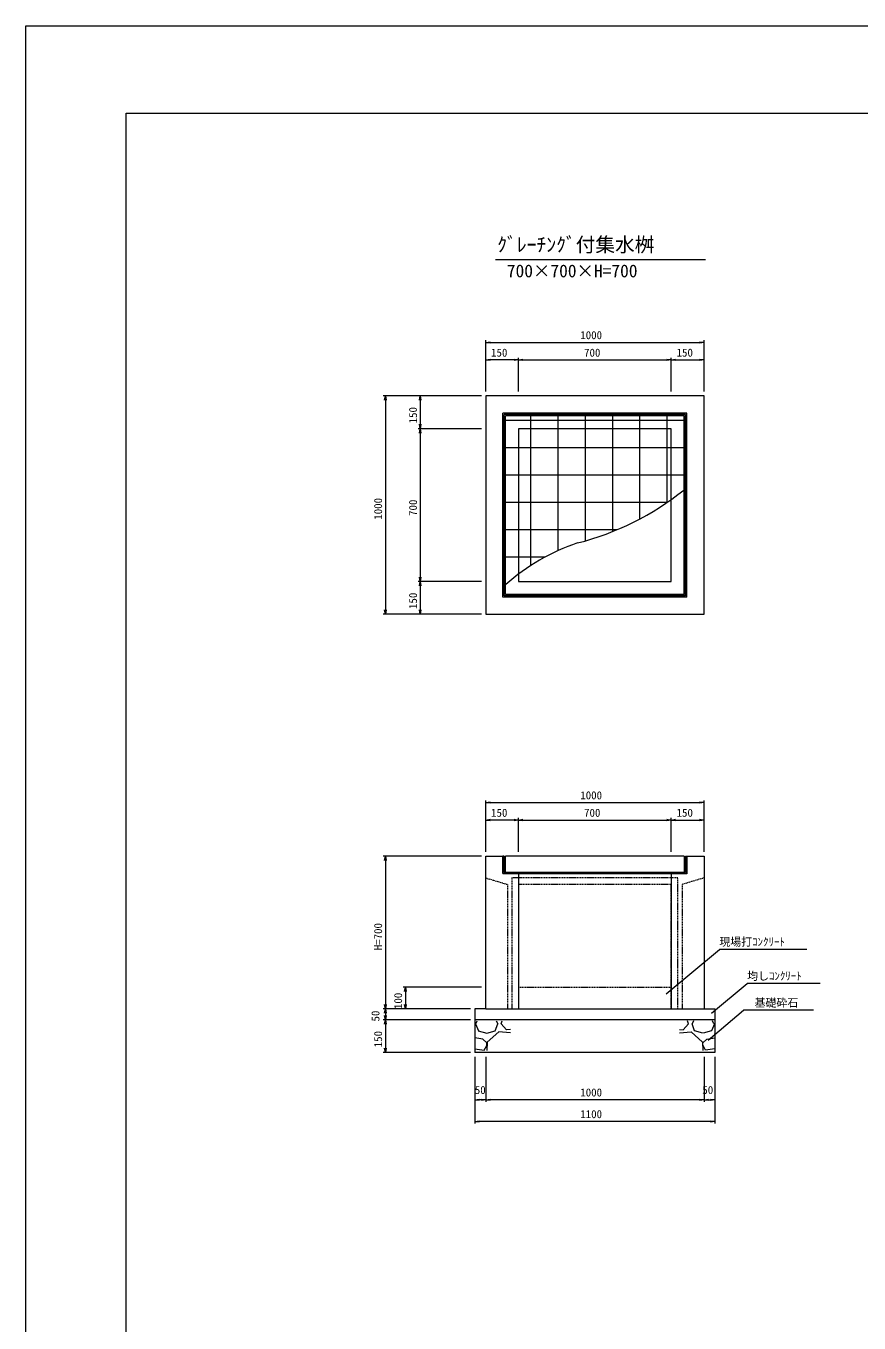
# Model space of a CAD drawing. Units: millimetres on the paper. Extents: x 0 to 841, y 0 to 594.
# Drawn here: x 0 to 190.9, y 297 to 594 of the extents above; entities that cross this region are included whole.
import ezdxf
from ezdxf.enums import TextEntityAlignment as Align

# ---------------------------------------------------------------- set-up
doc = ezdxf.new("R2010")
doc.units = ezdxf.units.MM
doc.linetypes.add('USER1', pattern=[0.375, 0.25, -0.125])
for name, color, linetype, lineweight in [('D-STR-DIM（寸法）', 7, 'Continuous', 18), ('D-STR-HTXT（旗揚げ）', 7, 'Continuous', 18), ('D-STR-STR1（構造物）', 4, 'Continuous', 18), ('D-STR-STRn（構造物）', 7, 'Continuous', 18), ('D-STR（構造物外形線）', 1, 'Continuous', 18), ('D-TTL(外枠）', 2, 'Continuous', 18), ('DEFPOINTS_2', 8, 'Continuous', 18)]:
    doc.layers.add(name, color=color, linetype=linetype, lineweight=lineweight)
doc.layers.add('D-STR-TXT（文字）', color=7, linetype='Continuous')
doc.layers.add('D-TTL-TXT（文字）', color=7, linetype='Continuous')
doc.styles.add('ＭＳ ゴシック', font='')
doc.styles.get('ＭＳ ゴシック').set_extended_font_data('MS Gothic')

msp = doc.modelspace()

# ---------------------------------------------------------------- linework, layer by layer
at = {"layer": 'D-STR-DIM（寸法）'}
for p, q in [((105.34, 510.282), (105.34, 522.032)), ((105.34, 521.532), (106.34, 521.698)), ((106.34, 521.365), (105.34, 521.532)), ((105.34, 521.532), (106.34, 521.532)), ((106.34, 521.532), (154.34, 521.532)), ((154.34, 521.698), (155.34, 521.532)), ((155.34, 521.532), (154.34, 521.365)), ((155.34, 521.532), (154.34, 521.532)), ((155.34, 510.282), (155.34, 522.032)), ((105.34, 510.282), (105.34, 518.032)), ((105.34, 517.532), (106.34, 517.698)), ((106.34, 517.365), (105.34, 517.532)), ((105.34, 517.532), (106.34, 517.532)), ((111.84, 517.532), (106.34, 517.532)), ((111.84, 517.698), (112.84, 517.532)), ((112.84, 517.532), (111.84, 517.365)), ((112.84, 517.532), (111.84, 517.532)), ((112.84, 510.282), (112.84, 518.032)), ((112.84, 510.282), (112.84, 518.032)), ((112.84, 517.532), (113.84, 517.698)), ((113.84, 517.365), (112.84, 517.532)), ((112.84, 517.532), (113.84, 517.532)), ((113.84, 517.532), (146.84, 517.532)), ((146.84, 517.698), (147.84, 517.532)), ((147.84, 517.532), (146.84, 517.365)), ((147.84, 517.532), (146.84, 517.532)), ((147.84, 510.282), (147.84, 518.032)), ((147.84, 510.282), (147.84, 518.032)), ((147.84, 517.532), (148.84, 517.698)), ((148.84, 517.365), (147.84, 517.532)), ((147.84, 517.532), (148.84, 517.532)), ((148.84, 517.532), (154.34, 517.532)), ((154.34, 517.698), (155.34, 517.532)), ((155.34, 517.532), (154.34, 517.365)), ((155.34, 517.532), (154.34, 517.532)), ((155.34, 510.282), (155.34, 518.032)), ((104.34, 509.282), (81.84, 509.282)), ((82.173, 508.282), (82.34, 509.282)), ((82.34, 509.282), (82.506, 508.282)), ((82.34, 509.282), (82.34, 508.282)), ((82.34, 508.282), (82.34, 460.282)), ((104.34, 509.282), (89.84, 509.282)), ((90.173, 508.282), (90.34, 509.282)), ((90.34, 509.282), (90.506, 508.282)), ((90.34, 509.282), (90.34, 508.282)), ((90.34, 508.282), (90.34, 502.782)), ((90.34, 501.782), (90.173, 502.782)), ((90.506, 502.782), (90.34, 501.782)), ((90.34, 501.782), (90.34, 502.782)), ((104.34, 501.782), (89.84, 501.782)), ((104.34, 501.782), (89.84, 501.782)), ((90.173, 500.782), (90.34, 501.782)), ((90.34, 501.782), (90.506, 500.782)), ((90.34, 501.782), (90.34, 500.782)), ((90.34, 500.782), (90.34, 467.782)), ((104.34, 466.782), (89.84, 466.782)), ((104.34, 466.782), (89.84, 466.782)), ((90.34, 466.782), (90.173, 467.782)), ((90.173, 465.782), (90.34, 466.782)), ((90.506, 467.782), (90.34, 466.782)), ((90.34, 466.782), (90.34, 467.782)), ((90.34, 466.782), (90.506, 465.782)), ((90.34, 466.782), (90.34, 465.782)), ((90.34, 465.782), (90.34, 460.282)), ((104.34, 459.282), (81.84, 459.282)), ((82.34, 459.282), (82.173, 460.282)), ((82.506, 460.282), (82.34, 459.282)), ((82.34, 459.282), (82.34, 460.282)), ((104.34, 459.282), (89.84, 459.282)), ((90.34, 459.282), (90.173, 460.282)), ((90.506, 460.282), (90.34, 459.282)), ((90.34, 459.282), (90.34, 460.282)), ((105.34, 404.928), (105.34, 416.678)), ((105.34, 416.178), (106.34, 416.344)), ((106.34, 416.011), (105.34, 416.178)), ((105.34, 416.178), (106.34, 416.178)), ((106.34, 416.178), (154.34, 416.178)), ((154.34, 416.344), (155.34, 416.178)), ((155.34, 416.178), (154.34, 416.011)), ((155.34, 416.178), (154.34, 416.178)), ((155.34, 404.928), (155.34, 416.678)), ((105.34, 404.928), (105.34, 412.678)), ((105.34, 412.178), (106.34, 412.344)), ((106.34, 412.011), (105.34, 412.178)), ((105.34, 412.178), (106.34, 412.178)), ((111.84, 412.178), (106.34, 412.178)), ((111.84, 412.344), (112.84, 412.178)), ((112.84, 412.178), (111.84, 412.011)), ((112.84, 412.178), (111.84, 412.178)), ((112.84, 404.928), (112.84, 412.678)), ((112.84, 404.928), (112.84, 412.678)), ((112.84, 412.178), (113.84, 412.344)), ((113.84, 412.011), (112.84, 412.178)), ((112.84, 412.178), (113.84, 412.178)), ((113.84, 412.178), (146.84, 412.178)), ((146.84, 412.344), (147.84, 412.178)), ((147.84, 412.178), (146.84, 412.011)), ((147.84, 412.178), (146.84, 412.178)), ((147.84, 404.928), (147.84, 412.678)), ((147.84, 404.928), (147.84, 412.678)), ((147.84, 412.178), (148.84, 412.344)), ((148.84, 412.011), (147.84, 412.178)), ((147.84, 412.178), (148.84, 412.178)), ((148.84, 412.178), (154.34, 412.178)), ((154.34, 412.344), (155.34, 412.178)), ((155.34, 412.178), (154.34, 412.011)), ((155.34, 412.178), (154.34, 412.178)), ((155.34, 404.928), (155.34, 412.678)), ((104.34, 403.928), (81.84, 403.928)), ((82.173, 402.928), (82.34, 403.928)), ((82.34, 403.928), (82.506, 402.928)), ((82.34, 403.928), (82.34, 402.928)), ((82.34, 402.928), (82.34, 369.928)), ((104.34, 373.928), (86.426, 373.928)), ((86.76, 372.928), (86.926, 373.928)), ((86.926, 373.928), (87.093, 372.928)), ((86.926, 373.928), (86.926, 372.928)), ((86.926, 372.928), (86.926, 369.928)), ((101.84, 368.928), (81.84, 368.928)), ((101.84, 368.928), (81.84, 368.928)), ((82.34, 368.928), (82.173, 369.928)), ((82.173, 367.928), (82.34, 368.928)), ((82.506, 369.928), (82.34, 368.928)), ((82.34, 368.928), (82.34, 369.928)), ((82.34, 368.928), (82.506, 367.928)), ((82.34, 368.928), (82.34, 367.928)), ((101.84, 368.928), (86.426, 368.928)), ((86.926, 368.928), (86.76, 369.928)), ((87.093, 369.928), (86.926, 368.928)), ((86.926, 368.928), (86.926, 369.928)), ((101.84, 366.428), (81.84, 366.428)), ((101.84, 366.428), (81.84, 366.428)), ((82.34, 366.428), (82.173, 367.428)), ((82.173, 365.428), (82.34, 366.428)), ((82.34, 367.928), (82.34, 367.428)), ((82.506, 367.428), (82.34, 366.428)), ((82.34, 366.428), (82.34, 367.428)), ((82.34, 366.428), (82.506, 365.428)), ((82.34, 366.428), (82.34, 365.428)), ((82.34, 365.428), (82.34, 359.928)), ((82.34, 358.928), (82.173, 359.928)), ((82.506, 359.928), (82.34, 358.928)), ((82.34, 358.928), (82.34, 359.928)), ((101.84, 358.928), (81.84, 358.928)), ((102.84, 357.928), (102.84, 347.635)), ((102.84, 357.928), (102.84, 342.667)), ((105.34, 357.928), (105.34, 347.635)), ((105.34, 357.928), (105.34, 347.635)), ((155.34, 357.928), (155.34, 347.635)), ((155.34, 357.928), (155.34, 347.635)), ((157.84, 357.928), (157.84, 342.667)), ((157.84, 357.928), (157.84, 347.635)), ((102.84, 348.135), (103.84, 348.301)), ((103.84, 347.968), (102.84, 348.135)), ((102.84, 348.135), (103.84, 348.135)), ((104.34, 348.135), (103.84, 348.135)), ((104.34, 348.301), (105.34, 348.135)), ((105.34, 348.135), (104.34, 347.968)), ((105.34, 348.135), (104.34, 348.135)), ((105.34, 348.135), (106.34, 348.301)), ((106.34, 347.968), (105.34, 348.135)), ((105.34, 348.135), (106.34, 348.135)), ((154.34, 348.135), (106.34, 348.135)), ((154.34, 348.301), (155.34, 348.135)), ((155.34, 348.135), (154.34, 347.968)), ((155.34, 348.135), (154.34, 348.135)), ((155.34, 348.135), (156.34, 348.301)), ((156.34, 347.968), (155.34, 348.135)), ((155.34, 348.135), (156.34, 348.135)), ((156.34, 348.135), (156.84, 348.135)), ((156.84, 348.301), (157.84, 348.135)), ((157.84, 348.135), (156.84, 347.968)), ((157.84, 348.135), (156.84, 348.135)), ((102.84, 343.167), (103.84, 343.333)), ((103.84, 343), (102.84, 343.167)), ((102.84, 343.167), (103.84, 343.167)), ((156.84, 343.167), (103.84, 343.167)), ((156.84, 343.333), (157.84, 343.167)), ((157.84, 343.167), (156.84, 343)), ((157.84, 343.167), (156.84, 343.167))]:
    msp.add_line(p, q, dxfattribs=at)
at = {"layer": 'D-STR-HTXT（旗揚げ）'}
for p, q in [((107.612, 540.543), (155.72, 540.543)), ((146.677, 372.353), (158.862, 382.568)), ((178.897, 382.568), (158.862, 382.568)), ((157.096, 367.929), (165.219, 374.739)), ((181.986, 374.739), (165.219, 374.739)), ((156.299, 361.802), (164.422, 368.612)), ((180.396, 368.612), (164.422, 368.612))]:
    msp.add_line(p, q, dxfattribs=at)
at = {"layer": 'D-STR-STR1（構造物）'}
for p, q in [((109.265, 463.207), (109.265, 505.357)), ((151.415, 505.357), (109.265, 505.357)), ((109.565, 463.507), (109.565, 505.057)), ((151.115, 505.057), (109.565, 505.057)), ((151.115, 463.507), (151.115, 505.057)), ((151.415, 463.207), (151.415, 505.357)), ((109.865, 463.807), (109.865, 504.757)), ((150.815, 504.757), (109.865, 504.757)), ((150.74, 503.628), (109.94, 503.628)), ((115.674, 501.782), (115.674, 504.682)), ((121.924, 501.782), (121.924, 504.682)), ((128.174, 501.782), (128.174, 504.682)), ((134.424, 501.782), (134.424, 504.682)), ((140.674, 501.782), (140.674, 504.682)), ((146.924, 501.782), (146.924, 504.682)), ((150.815, 463.807), (150.815, 504.757)), ((115.674, 470.452), (115.674, 501.782)), ((121.924, 473.86), (121.924, 501.782)), ((128.174, 476.109), (128.174, 501.782)), ((134.424, 478.254), (134.424, 501.782)), ((140.674, 481.153), (140.674, 501.782)), ((146.924, 484.926), (146.924, 501.782)), ((112.84, 497.378), (109.94, 497.378)), ((147.84, 497.378), (112.84, 497.378)), ((150.74, 497.378), (147.84, 497.378)), ((112.84, 491.128), (109.94, 491.128)), ((147.84, 491.128), (112.84, 491.128)), ((150.74, 491.128), (147.84, 491.128)), ((112.84, 484.878), (109.94, 484.878)), ((146.854, 484.878), (112.84, 484.878)), ((112.84, 478.628), (109.94, 478.628)), ((135.335, 478.628), (112.84, 478.628)), ((112.84, 472.378), (109.94, 472.378)), ((118.935, 472.378), (112.84, 472.378)), ((151.115, 463.507), (109.565, 463.507)), ((150.815, 463.807), (109.865, 463.807)), ((109.94, 466.128), (109.94, 466.128)), ((151.415, 463.207), (109.265, 463.207)), ((109.265, 403.928), (109.265, 399.878)), ((109.565, 403.928), (109.265, 403.928)), ((109.265, 400.028), (109.265, 403.928)), ((109.565, 400.178), (109.565, 403.928)), ((150.815, 403.928), (109.865, 403.928)), ((109.865, 400.178), (109.865, 403.928)), ((150.815, 403.928), (150.815, 400.178)), ((151.115, 403.928), (151.415, 403.928)), ((151.115, 400.178), (151.115, 403.928)), ((151.415, 403.928), (151.415, 399.878)), ((151.415, 400.028), (151.415, 403.928)), ((151.415, 399.878), (109.265, 399.878)), ((151.115, 400.178), (109.565, 400.178))]:
    msp.add_line(p, q, dxfattribs=at)
at = {"layer": 'D-STR-STR1（構造物）', "color": 7, "linetype": 'USER1'}
msp.add_line((112.84, 373.928), (147.84, 373.928), dxfattribs=at)
at = {"layer": 'D-STR-STR1（構造物）'}
for centre, radius, start, end in [((110.166, 538.753), 65.181, 284.38345, 308.4971), ((142.047, 429.517), 48.695, 108.79618, 131.25146)]:
    msp.add_arc(centre, radius, start, end, dxfattribs=at)
at = {"layer": 'D-STR-STRn（構造物）'}
for p, q in [((102.84, 368.928), (102.84, 363.928)), ((105.34, 368.928), (102.84, 368.928)), ((102.84, 368.928), (102.84, 358.928)), ((155.34, 368.928), (157.84, 368.928)), ((155.34, 368.928), (157.84, 368.928)), ((157.84, 368.928), (157.84, 363.928)), ((157.84, 368.928), (157.84, 358.928)), ((157.84, 366.428), (102.84, 366.428)), ((102.966, 365.517), (103.646, 363.93)), ((103.089, 365.519), (103.389, 366.217)), ((107.507, 363.922), (108.074, 365.509)), ((107.748, 366.217), (108.071, 365.517)), ((108.862, 365.514), (109.126, 366.217)), ((110.11, 364.174), (108.863, 365.535)), ((150.569, 364.174), (151.816, 365.535)), ((151.817, 365.514), (151.553, 366.217)), ((153.172, 363.922), (152.605, 365.509)), ((152.931, 366.217), (152.608, 365.517)), ((157.713, 365.517), (157.033, 363.93)), ((157.59, 365.519), (157.29, 366.217)), ((102.97, 363.249), (102.84, 363.292)), ((102.84, 363.182), (102.956, 363.252)), ((103.638, 363.919), (105.565, 363.352)), ((105.586, 363.351), (107.513, 363.918)), ((108.306, 363.704), (105.699, 361.323)), ((110.983, 363.462), (108.299, 363.686)), ((110.983, 364.246), (110.097, 364.169)), ((149.696, 364.246), (150.582, 364.169)), ((149.696, 363.462), (152.38, 363.686)), ((152.373, 363.704), (154.98, 361.323)), ((155.093, 363.351), (153.166, 363.918)), ((157.041, 363.919), (155.114, 363.352)), ((157.709, 363.249), (157.84, 363.292)), ((157.84, 363.182), (157.723, 363.252)), ((104.683, 362.011), (102.84, 362.288)), ((102.84, 359.764), (105.012, 359.503)), ((105.587, 361.195), (104.68, 361.988)), ((104.994, 359.503), (105.561, 360.524)), ((105.575, 360.529), (105.575, 361.209)), ((105.691, 361.319), (105.6, 359.415)), ((154.988, 361.319), (155.079, 359.415)), ((155.092, 361.195), (155.999, 361.988)), ((155.104, 360.529), (155.104, 361.209)), ((155.685, 359.503), (155.118, 360.524)), ((157.84, 359.764), (155.667, 359.503)), ((155.996, 362.011), (157.84, 362.288)), ((157.84, 358.928), (102.84, 358.928))]:
    msp.add_line(p, q, dxfattribs=at)
at = {"layer": 'D-STR（構造物外形線）'}
for p, q in [((155.34, 509.282), (105.34, 509.282)), ((105.34, 509.282), (105.34, 459.282)), ((155.34, 459.282), (155.34, 509.282)), ((147.84, 501.782), (112.84, 501.782)), ((112.84, 501.782), (112.84, 466.782)), ((147.84, 466.782), (147.84, 501.782)), ((112.84, 466.782), (147.84, 466.782)), ((105.34, 459.282), (155.34, 459.282)), ((105.34, 368.928), (105.34, 403.928)), ((105.34, 403.928), (109.265, 403.928)), ((109.265, 400.178), (109.265, 403.928)), ((109.565, 403.928), (109.565, 400.178)), ((151.115, 403.928), (151.115, 400.178)), ((151.415, 403.928), (155.34, 403.928)), ((151.415, 403.928), (151.415, 400.178)), ((155.34, 403.928), (155.34, 368.928)), ((112.84, 400.178), (112.84, 368.928)), ((147.84, 400.178), (147.84, 368.928)), ((105.34, 368.928), (155.34, 368.928))]:
    msp.add_line(p, q, dxfattribs=at)
at = {"layer": 'D-STR（構造物外形線）', "linetype": 'USER1'}
for p, q in [((105.34, 398.928), (110.34, 397.428)), ((111.34, 398.928), (111.34, 368.928)), ((149.34, 398.928), (111.34, 398.928)), ((149.34, 368.928), (149.34, 398.928)), ((155.34, 398.928), (150.34, 397.428)), ((110.34, 397.428), (110.34, 368.928)), ((112.84, 397.428), (112.84, 368.928)), ((147.84, 397.428), (112.84, 397.428)), ((147.84, 368.928), (147.84, 397.428)), ((150.34, 397.428), (150.34, 368.928))]:
    msp.add_line(p, q, dxfattribs=at)
at = {"layer": 'D-TTL(外枠）'}
for p, q in [((23, 574), (818, 574)), ((23, 20), (23, 574))]:
    msp.add_line(p, q, dxfattribs=at)
at = {"layer": 'DEFPOINTS_2'}
for p, q in [((0, 594), (841, 594)), ((0, 0), (0, 594))]:
    msp.add_line(p, q, dxfattribs=at)

# ---------------------------------------------------------------- texts
at = {"layer": 'D-STR-DIM（寸法）', "style": 'ＭＳ ゴシック'}
for s, p in [('1000', (126.996, 521.732)), ('150', (106.558, 517.732)), ('700', (127.865, 517.732)), ('150', (149.058, 517.732)), ('1000', (126.996, 416.378)), ('150', (106.558, 412.378)), ('700', (127.865, 412.378)), ('150', (149.058, 412.378)), ('50', (102.834, 348.894)), ('1000', (126.996, 348.335)), ('50', (154.959, 348.894)), ('1100', (126.996, 343.367))]:
    msp.add_text(s, height=1.833, dxfattribs=at).set_placement(p, align=Align.BOTTOM_LEFT)
for s, p in [('150', (90.14, 503)), ('1000', (82.14, 480.938)), ('700', (90.14, 481.807)), ('150', (90.14, 460.5)), ('H=700', (82.14, 382.354)), ('100', (86.726, 368.896)), ('50', (81.54, 366.047)), ('150', (82.14, 360.146))]:
    msp.add_text(s, height=1.833, rotation=90, dxfattribs=at).set_placement(p, align=Align.BOTTOM_LEFT)
at = {"layer": 'D-STR-TXT（文字）', "style": 'ＭＳ ゴシック'}
for s, p in [('現場打ｺﾝｸﾘｰﾄ', (158.862, 382.821)), ('均しｺﾝｸﾘｰﾄ', (165.219, 374.991)), ('基礎砕石', (166.922, 368.864))]:
    msp.add_text(s, height=1.833, dxfattribs=at).set_placement(p, align=Align.BOTTOM_LEFT)
at = {"layer": 'D-TTL-TXT（文字）', "style": 'ＭＳ ゴシック'}
for s, height, p in [('ｸﾞﾚｰﾁﾝｸﾞ付集水桝', 3.299, (107.962, 541.287)), ('700×700×H=700', 2.933, (110.177, 535.564))]:
    msp.add_text(s, height=height, dxfattribs=at).set_placement(p, align=Align.BOTTOM_LEFT)

doc.saveas('drawing.dxf')
